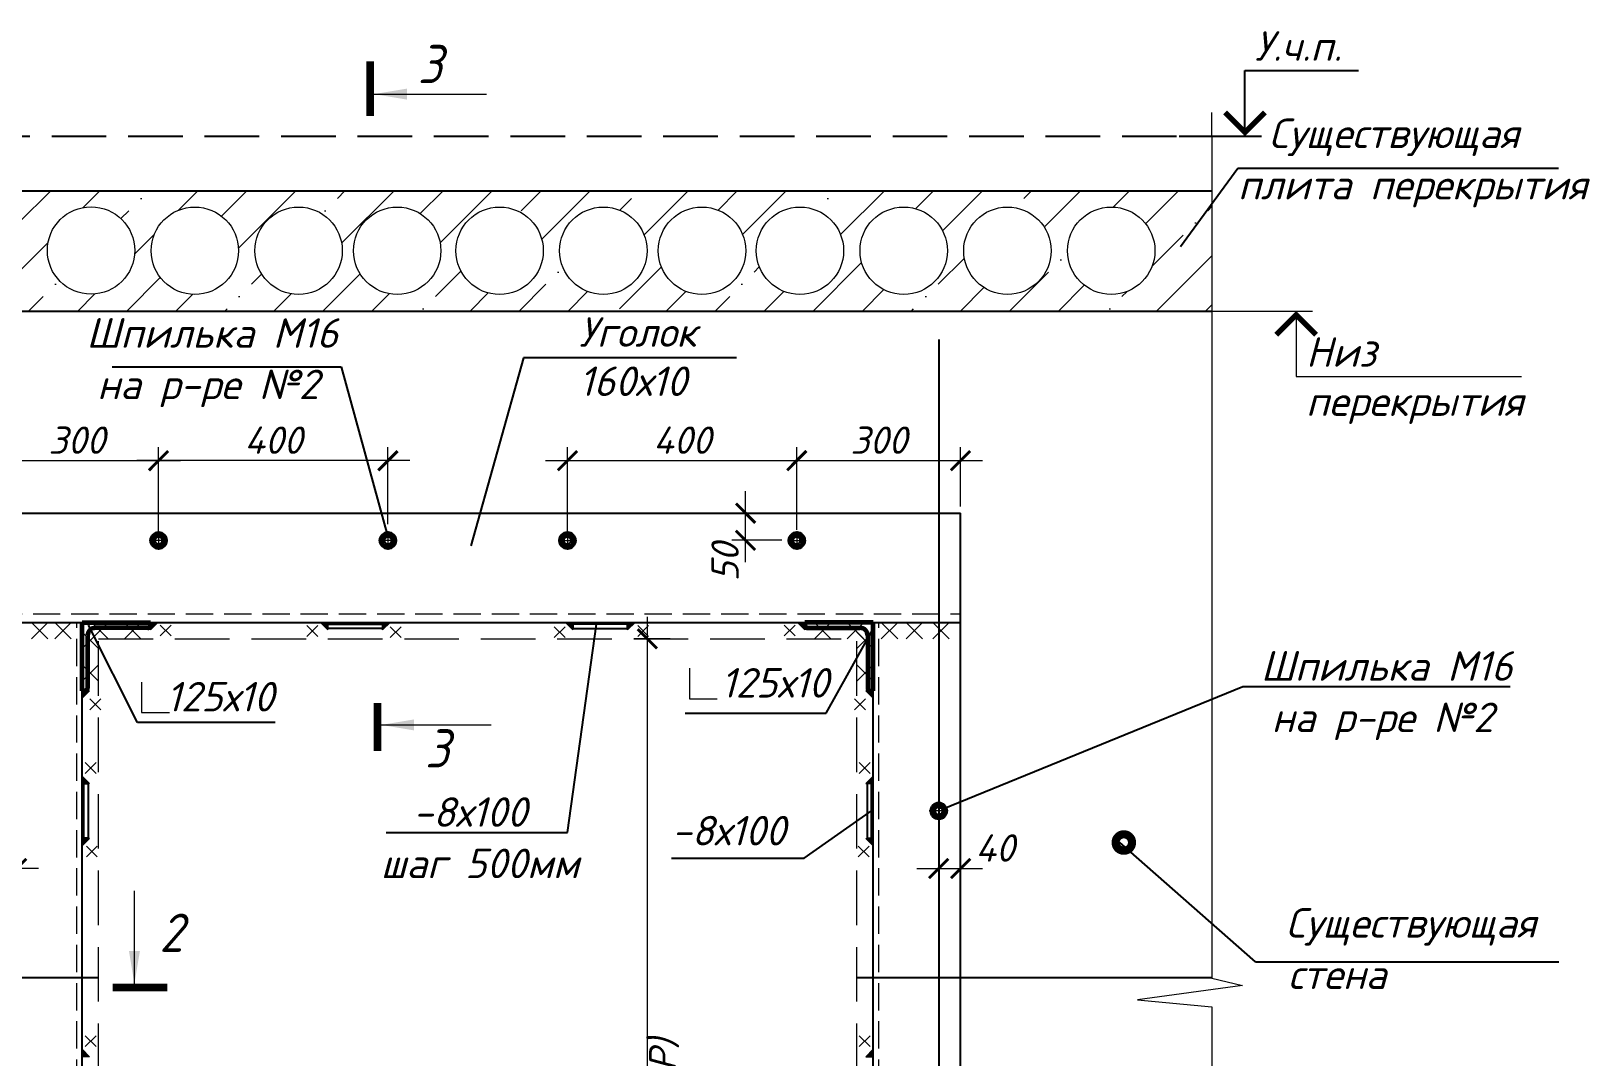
# Model space of a CAD drawing. Header units: millimetres. Extents: x 749182 to 2267578, y 70462 to 311449.
# Drawn here: x 2153669 to 2156523, y 166055 to 167932 of the extents above; entities that cross this region are included whole.
import ezdxf
from ezdxf.enums import TextEntityAlignment as Align

# ---------------------------------------------------------------- set-up
doc = ezdxf.new("R2010")
doc.units = ezdxf.units.MM
for name, pattern in [('GOST2.303 4', [7, 5, -2, 0]), ('ГОСТ 2.303 4', [7, 5, -2, 0]), ('осеваяX2', [4, 2.5, -0.5, 0.5, -0.5])]:
    doc.linetypes.add(name, pattern=pattern)
doc.layers.get('Defpoints').update_dxf_attribs({"color": 255})
for name, color, linetype, lineweight in [('1Стены', 252, 'Continuous', 25), ('монолит', 176, 'Continuous', 50), ('Оси', 165, 'осеваяX2', 13), ('Размер', 7, 'Continuous', 13), ('сварка', 156, 'Continuous', 9), ('штрих', 8, 'Continuous', 5), ('штриховка кирпич', 42, 'Continuous', 5)]:
    doc.layers.add(name, color=color, linetype=linetype, lineweight=lineweight)
doc.layers.add('CS_UNPLOTTED', color=254, linetype='Continuous', plot=False)
doc.layers.add('металл', color=124, linetype='Continuous')
doc.layers.add('Текст', color=7, linetype='Continuous')
doc.styles.add('GOST 2.304_new', font='isocpeur.ttf', dxfattribs={"width": 0.9, "oblique": 15})
doc.styles.add('М2', font='isocpeui.ttf')
doc.dimstyles.new('SPDS', dxfattribs={"dimscale": 25, "dimtxt": 2.5, "dimasz": 1.77, "dimexe": 1.25, "dimexo": 0.625, "dimtad": 1, "dimdec": 0, "dimrnd": 0.001, "dimtxsty": 'GOST 2.304_new', "dimblk": 'ARCHTICK', "dimcen": 2.5, "dimdle": 2, "dimclrt": 256, "dimazin": 2, "dimtfac": 0.75, "dimtdec": 0, "dimtmove": 1, "dimatfit": 3, "dimfxl": 0, "dimtolj": 1, "dimlwd": 9, "dimlwe": 9, "dimarcsym": 0})
doc.dimstyles.new('SPDS 1_20', dxfattribs={"dimscale": 20, "dimtxt": 2.5, "dimasz": 1.77, "dimexe": 1.25, "dimexo": 0.625, "dimtad": 1, "dimdec": 0, "dimrnd": 0.001, "dimtxsty": 'М2', "dimblk": 'ARCHTICK', "dimcen": 2.5, "dimdle": 2, "dimclrt": 256, "dimadec": 0, "dimazin": 2, "dimtfac": 0.75, "dimtdec": 0, "dimtmove": 1, "dimatfit": 3, "dimfxl": 0, "dimtolj": 1, "dimlwd": 9, "dimlwe": 9, "dimarcsym": 0})

# ---------------------------------------------------------------- blocks, each defined once
blk = doc.blocks.new('_ArchTick')
at = {"color": 0, "linetype": 'ByBlock', "const_width": 0.15}
blk.add_lwpolyline([(-0.5, -0.5), (0.5, 0.5)], dxfattribs=at)
blk = doc.blocks.new('*D1055')
at = {"layer": 'Defpoints', "color": 0, "lineweight": 20, "ltscale": 20, "transparency": 16777216}
for p in [(2155331, 166488.1), (2155371, 166490.3), (2155371, 166399.8)]:
    blk.add_point(p, dxfattribs=at)
at = {"layer": 'Размер', "color": 0, "lineweight": 9, "ltscale": 20, "transparency": 16777216}
for p, q in [((2155331, 166475.6), (2155331, 166374.8)), ((2155371, 166477.8), (2155371, 166374.8)), ((2155291, 166399.8), (2155411, 166399.8))]:
    blk.add_line(p, q, dxfattribs=at)
at = {"layer": 'Размер', "color": 0, "lineweight": 9, "ltscale": 20, "transparency": 16777216, "xscale": 35.4, "yscale": 35.4, "zscale": 35.4, "rotation": 180}
blk.add_blockref('_ArchTick', (2155331, 166399.8), dxfattribs=at)
at = {"layer": 'Размер', "color": 0, "lineweight": 9, "ltscale": 20, "transparency": 16777216, "xscale": 35.4, "yscale": 35.4, "zscale": 35.4}
blk.add_blockref('_ArchTick', (2155371, 166399.8), dxfattribs=at)
at = {"layer": 'Размер', "ltscale": 20, "transparency": 16777216, "insert": (2155433.9, 166437.3), "char_height": 50, "attachment_point": 5, "style": 'М2'}
blk.add_mtext('\\A1;40', dxfattribs=at)
blk = doc.blocks.new('свар')
at = {"layer": 'сварка', "color": 0, "linetype": 'Continuous', "ltscale": 10}
for p, q in [((10, 10), (-10, -10)), ((-10, 10), (10, -10))]:
    blk.add_line(p, q, dxfattribs=at)
blk = doc.blocks.new('*D1060')
at = {"layer": 'Defpoints', "color": 0, "lineweight": 20, "ltscale": 20, "transparency": 16777216}
for p in [(2153602.4, 166490.3), (2153642.4, 166488.1), (2153602.4, 166399.8)]:
    blk.add_point(p, dxfattribs=at)
at = {"layer": 'Размер', "color": 0, "lineweight": 9, "ltscale": 20, "transparency": 16777216}
for p, q in [((2153602.4, 166477.8), (2153602.4, 166374.8)), ((2153642.4, 166475.6), (2153642.4, 166374.8)), ((2153682.4, 166399.8), (2153562.4, 166399.8))]:
    blk.add_line(p, q, dxfattribs=at)
at = {"layer": 'Размер', "color": 0, "lineweight": 9, "ltscale": 20, "transparency": 16777216, "xscale": 35.4, "yscale": 35.4, "zscale": 35.4, "rotation": 180}
blk.add_blockref('_ArchTick', (2153602.4, 166399.8), dxfattribs=at)
at = {"layer": 'Размер', "color": 0, "lineweight": 9, "ltscale": 20, "transparency": 16777216, "xscale": 35.4, "yscale": 35.4, "zscale": 35.4}
blk.add_blockref('_ArchTick', (2153642.4, 166399.8), dxfattribs=at)
at = {"layer": 'Размер', "ltscale": 20, "transparency": 16777216, "insert": (2153539.5, 166437.3), "char_height": 50, "attachment_point": 5, "style": 'М2'}
blk.add_mtext('\\A1;40', dxfattribs=at)
blk = doc.blocks.new('м16')
at = {"layer": 'металл', "lineweight": 30, "ltscale": 20}
for p, q in [((-11, 6.4), (0, 12.7)), ((-11, -6.4), (-11, 6.4)), ((0, 12.7), (11, 6.4)), ((11, 6.4), (11, -6.4)), ((0, -12.7), (-11, -6.4)), ((11, -6.4), (0, -12.7))]:
    blk.add_line(p, q, dxfattribs=at)
blk.add_circle((0, 0), 15, dxfattribs=at)
for radius, start, end in [(10.4, 0, 180), (10.4, 180, 0), (6.92, 0, 180), (6.92, 180, 0)]:
    blk.add_arc((0, 0), radius, start, end, dxfattribs=at)
at = {"layer": 'металл', "linetype": 'Continuous', "lineweight": 25, "ltscale": 20}
blk.add_arc((0, 0), 8, 255, 165, dxfattribs=at)
at = {"layer": 'Оси', "ltscale": 20}
for p, q in [((17, 0), (-17.3, 0)), ((0, 17.3), (0, -17.3))]:
    blk.add_line(p, q, dxfattribs=at)
blk = doc.blocks.new('*D1064')
at = {"color": 0, "lineweight": 9, "ltscale": 20, "transparency": 16777216}
for p, q in [((2153562.4, 167146.2), (2153942.4, 167146.2)), ((2153602.4, 167062.6), (2153602.4, 167171.2)), ((2153902.4, 167012.6), (2153902.4, 167171.2))]:
    blk.add_line(p, q, dxfattribs=at)
at = {"layer": 'Defpoints', "color": 0, "lineweight": 20, "ltscale": 20, "transparency": 16777216}
for p in [(2153902.4, 167146.2), (2153602.4, 167050.1), (2153902.4, 167000.1)]:
    blk.add_point(p, dxfattribs=at)
at = {"color": 0, "lineweight": 9, "ltscale": 20, "transparency": 16777216, "xscale": 35.4, "yscale": 35.4, "zscale": 35.4, "rotation": 180}
blk.add_blockref('_ArchTick', (2153602.4, 167146.2), dxfattribs=at)
at = {"color": 0, "lineweight": 9, "ltscale": 20, "transparency": 16777216, "xscale": 35.4, "yscale": 35.4, "zscale": 35.4}
blk.add_blockref('_ArchTick', (2153902.4, 167146.2), dxfattribs=at)
at = {"ltscale": 20, "transparency": 16777216, "insert": (2153752.4, 167183.7), "char_height": 50, "attachment_point": 5, "style": 'М2'}
blk.add_mtext('\\A1;300', dxfattribs=at)
blk = doc.blocks.new('*D1065')
at = {"color": 0, "lineweight": 9, "ltscale": 20, "transparency": 16777216}
for p, q in [((2154362.4, 167146.2), (2153862.4, 167146.2)), ((2153902.4, 167040.6), (2153902.4, 167171.2)), ((2154322.4, 167029.9), (2154322.4, 167171.2))]:
    blk.add_line(p, q, dxfattribs=at)
at = {"layer": 'Defpoints', "color": 0, "lineweight": 20, "ltscale": 20, "transparency": 16777216}
for p in [(2153902.4, 167146.2), (2153902.4, 167028.1), (2154322.4, 167017.4)]:
    blk.add_point(p, dxfattribs=at)
at = {"color": 0, "lineweight": 9, "ltscale": 20, "transparency": 16777216, "xscale": 35.4, "yscale": 35.4, "zscale": 35.4, "rotation": 180}
blk.add_blockref('_ArchTick', (2153902.4, 167146.2), dxfattribs=at)
at = {"color": 0, "lineweight": 9, "ltscale": 20, "transparency": 16777216, "xscale": 35.4, "yscale": 35.4, "zscale": 35.4}
blk.add_blockref('_ArchTick', (2154322.4, 167146.2), dxfattribs=at)
at = {"ltscale": 20, "transparency": 16777216, "insert": (2154112.4, 167183.7), "char_height": 50, "attachment_point": 5, "style": 'М2'}
blk.add_mtext('\\A1;400', dxfattribs=at)
blk = doc.blocks.new('*D1067')
at = {"color": 0, "lineweight": 9, "ltscale": 20, "transparency": 16777216}
for p, q in [((2154611, 167146.2), (2155110.9, 167146.2)), ((2154651, 167012.6), (2154651, 167171.2)), ((2155070.9, 167019.5), (2155070.9, 167171.2))]:
    blk.add_line(p, q, dxfattribs=at)
at = {"layer": 'Defpoints', "color": 0, "lineweight": 20, "ltscale": 20, "transparency": 16777216}
for p in [(2155070.9, 167146.2), (2155070.9, 167007), (2154651, 167000.1)]:
    blk.add_point(p, dxfattribs=at)
at = {"color": 0, "lineweight": 9, "ltscale": 20, "transparency": 16777216, "xscale": 35.4, "yscale": 35.4, "zscale": 35.4, "rotation": 180}
blk.add_blockref('_ArchTick', (2154651, 167146.2), dxfattribs=at)
at = {"color": 0, "lineweight": 9, "ltscale": 20, "transparency": 16777216, "xscale": 35.4, "yscale": 35.4, "zscale": 35.4}
blk.add_blockref('_ArchTick', (2155070.9, 167146.2), dxfattribs=at)
at = {"ltscale": 20, "transparency": 16777216, "insert": (2154861, 167183.7), "char_height": 50, "attachment_point": 5, "style": 'М2'}
blk.add_mtext('\\A1;400', dxfattribs=at)
blk = doc.blocks.new('*D1068')
at = {"color": 0, "lineweight": 9, "ltscale": 20, "transparency": 16777216}
for p, q in [((2155030.9, 167146.2), (2155411, 167146.2)), ((2155070.9, 167019.5), (2155070.9, 167171.2)), ((2155371, 167062.6), (2155371, 167171.2))]:
    blk.add_line(p, q, dxfattribs=at)
at = {"layer": 'Defpoints', "color": 0, "lineweight": 20, "ltscale": 20, "transparency": 16777216}
for p in [(2155371, 167146.2), (2155371, 167050.1), (2155070.9, 167007)]:
    blk.add_point(p, dxfattribs=at)
at = {"color": 0, "lineweight": 9, "ltscale": 20, "transparency": 16777216, "xscale": 35.4, "yscale": 35.4, "zscale": 35.4, "rotation": 180}
blk.add_blockref('_ArchTick', (2155070.9, 167146.2), dxfattribs=at)
at = {"color": 0, "lineweight": 9, "ltscale": 20, "transparency": 16777216, "xscale": 35.4, "yscale": 35.4, "zscale": 35.4}
blk.add_blockref('_ArchTick', (2155371, 167146.2), dxfattribs=at)
at = {"ltscale": 20, "transparency": 16777216, "insert": (2155221, 167183.7), "char_height": 50, "attachment_point": 5, "style": 'М2'}
blk.add_mtext('\\A1;300', dxfattribs=at)
blk = doc.blocks.new('*D1070')
at = {"layer": 'Defpoints', "color": 0, "lineweight": 20, "ltscale": 20, "transparency": 16777216}
for p in [(2154797.5, 166820.1), (2154851.4, 166820.1), (2154851.4, 164520.1)]:
    blk.add_point(p, dxfattribs=at)
at = {"layer": 'Размер', "color": 0, "lineweight": 9, "ltscale": 20, "transparency": 16777216}
for p, q in [((2154797.5, 164480.1), (2154797.5, 166860.1)), ((2154838.9, 166820.1), (2154772.5, 166820.1)), ((2154838.9, 164520.1), (2154772.5, 164520.1))]:
    blk.add_line(p, q, dxfattribs=at)
at = {"layer": 'Размер', "color": 0, "lineweight": 9, "ltscale": 20, "transparency": 16777216, "xscale": 35.4, "yscale": 35.4, "zscale": 35.4}
for p, rotation in [((2154797.5, 166820.1), 90), ((2154797.5, 164520.1), 270)]:
    blk.add_blockref('_ArchTick', p, dxfattribs=dict(at, rotation=rotation))
at = {"layer": 'Размер', "ltscale": 20, "transparency": 16777216, "insert": (2154790.7, 165823.7), "char_height": 50, "width": 670.583, "attachment_point": 5, "rotation": 90, "style": 'М2'}
blk.add_mtext('\\A1;2200 \\P(уточнять по АР)', dxfattribs=at)
blk = doc.blocks.new('*D1153')
at = {"layer": 'Defpoints', "color": 0, "lineweight": 20, "ltscale": 100, "transparency": 16777216}
for p in [(2154977.2, 167050.1), (2155056.2, 167050.1), (2155056.2, 167000.4)]:
    blk.add_point(p, dxfattribs=at)
at = {"layer": 'Размер', "color": 0, "lineweight": 9, "ltscale": 100, "transparency": 16777216}
for p, q in [((2154977.2, 166960.4), (2154977.2, 167090.1)), ((2155043.7, 167050.1), (2154952.2, 167050.1)), ((2155043.7, 167000.4), (2154952.2, 167000.4))]:
    blk.add_line(p, q, dxfattribs=at)
at = {"layer": 'Размер', "color": 0, "lineweight": 9, "ltscale": 100, "transparency": 16777216, "xscale": 35.4, "yscale": 35.4, "zscale": 35.4}
for p, rotation in [((2154977.2, 167050.1), 90), ((2154977.2, 167000.4), 270)]:
    blk.add_blockref('_ArchTick', p, dxfattribs=dict(at, rotation=rotation))
at = {"layer": 'Размер', "ltscale": 100, "transparency": 16777216, "insert": (2154939.7, 166960.4), "char_height": 50, "attachment_point": 5, "rotation": 90, "style": 'М2'}
blk.add_mtext('\\A1;50', dxfattribs=at)

msp = doc.modelspace()

# ---------------------------------------------------------------- hatches: boundary and pattern name
at = {"layer": 'сварка', "linetype": 'Continuous', "ltscale": 5}
for points in [[(2153887.3931, 166850.0756), (2153887.3931, 166836.4322), (2153901.0366, 166850.0756)], [(2154212.2953, 166850.0756), (2154198.6519, 166850.0756), (2154212.2953, 166836.4322)], [(2154312.4909, 166850.0756), (2154326.1344, 166850.0756), (2154312.4909, 166836.4322)], [(2154660.9325, 166850.0756), (2154647.2891, 166850.0756), (2154660.9325, 166836.4322)], [(2154761.1281, 166850.0756), (2154774.7715, 166850.0756), (2154761.1281, 166836.4322)], [(2155086.0303, 166850.0756), (2155086.0303, 166836.4322), (2155072.3869, 166850.0756)], [(2153762.3931, 166725.0756), (2153776.0366, 166725.0756), (2153762.3931, 166711.4322)], [(2155211.0303, 166725.0756), (2155197.3869, 166725.0756), (2155211.0303, 166711.4322)], [(2153762.3931, 166555.1734), (2153762.3931, 166568.8168), (2153776.0366, 166555.1734)], [(2155211.0303, 166555.1734), (2155211.0303, 166568.8168), (2155197.3869, 166555.1734)], [(2153762.3931, 166454.9778), (2153762.3931, 166441.3343), (2153776.0366, 166454.9778)], [(2155211.0303, 166454.9778), (2155211.0303, 166441.3343), (2155197.3869, 166454.9778)], [(2153762.3931, 166055.1734), (2153762.3931, 166068.8168), (2153776.0366, 166055.1734)], [(2155211.0303, 166055.1734), (2155211.0303, 166068.8168), (2155197.3869, 166055.1734)]]:
    msp.add_hatch(color=0, dxfattribs=at).paths.add_polyline_path(points, flags=0)
at = {"layer": 'штрих', "lineweight": 13, "ltscale": 100}
h = msp.add_hatch(dxfattribs=at)
h.set_pattern_fill('ANSI35', color=256, scale=20)
h.set_pattern_definition([(45, (-40577937.46, -1293708.56), (-89.8025612, 89.8025612), []), (45, (-40577847.66, -1293708.56), (-89.8025612, 89.8025612), [158.75, -31.75, 0, -31.75])])
h.paths.add_polyline_path([(2155831.0837, 167640.0756), (2153142.3397, 167640.0756), (2153142.3397, 167588.0665, -2.347394482), (2153142.3397, 167472.6846), (2153142.3397, 167420.0756), (2155831.0837, 167420.0756)])
h.paths.add_polyline_path([(2154446.7982, 167530.3756, -1), (2154606.7982, 167530.3756, -1)], flags=16)
h.paths.add_polyline_path([(2154636.7982, 167530.3756, -1), (2154796.7982, 167530.3756, -1)], flags=16)
h.paths.add_polyline_path([(2154259.3002, 167530.3756, -1), (2154419.3002, 167530.3756, -1)], flags=16)
h.paths.add_polyline_path([(2154817.413, 167530.3756, -1), (2154977.413, 167530.3756, -1)], flags=16)
h.paths.add_polyline_path([(2154078.6854, 167530.3756, -1), (2154238.6854, 167530.3756, -1)], flags=16)
h.paths.add_polyline_path([(2154996.7982, 167530.3756, -1), (2155156.7982, 167530.3756, -1)], flags=16)
h.paths.add_polyline_path([(2153888.6854, 167530.3756, -1), (2154048.6854, 167530.3756, -1)], flags=16)
h.paths.add_polyline_path([(2155186.7982, 167530.3756, -1), (2155346.7982, 167530.3756, -1)], flags=16)
h.paths.add_polyline_path([(2153698.6867, 167530.8392, -1), (2153858.6867, 167530.8392, -1)], flags=16)
h.paths.add_polyline_path([(2155376.7982, 167530.3756, -1), (2155536.7982, 167530.3756, -1)], flags=16)
h.paths.add_polyline_path([(2153497.7591, 167530.8392, -1), (2153657.7591, 167530.8392, -1)], flags=16)
h.paths.add_polyline_path([(2155566.7982, 167530.3756, -1), (2155726.7982, 167530.3756, -1)], flags=16)
h.paths.add_polyline_path([(2153307.7604, 167530.3756, -1), (2153467.7604, 167530.3756, -1)], flags=16)

# ---------------------------------------------------------------- linework, layer by layer
at = {"linetype": 'Continuous', "ltscale": 20}
for p, q in [((2155891.7442, 167740.0756), (2155891.7442, 167860.0756)), ((2155891.7442, 167860.0756), (2156099.3917, 167860.0756)), ((2155770.9623, 167740.0756), (2155921.7442, 167740.0756))]:
    msp.add_line(p, q, dxfattribs=at)
at = {"ltscale": 100}
for p, q in [((2155773.8861, 167538.2832), (2155878.9164, 167681.6072)), ((2155878.9164, 167681.6072), (2156465.8155, 167681.6072)), ((2154236.5643, 167317.689), (2154322.3931, 167006.9936)), ((2154570.2987, 167334.5871), (2154474.4055, 166990.0633)), ((2153863.8154, 166667.0711), (2153774.2083, 166845.0934)), ((2154651.2284, 166465.6427), (2154704.2427, 166847.0665)), ((2155125.0407, 166683.8492), (2155211.0303, 166838.1839)), ((2155887.8244, 166732.0508), (2155337.4365, 166507.687)), ((2156377.4866, 166732.0508), (2155887.8244, 166732.0508)), ((2154116.0052, 166667.0711), (2153863.8154, 166667.0711)), ((2154866.9104, 166683.8492), (2155125.0407, 166683.8492)), ((2155084.3889, 166418.5193), (2155208.0212, 166505.0756)), ((2154319.0903, 166465.6427), (2154651.2284, 166465.6427)), ((2155911.3239, 166228.9798), (2155662.4089, 166447.3187)), ((2154841.7853, 166418.5193), (2155084.3889, 166418.5193)), ((2155911.3239, 166228.9798), (2156466.6498, 166228.9798))]:
    msp.add_line(p, q, dxfattribs=at)
at = {"color": 0, "linetype": 'Continuous', "ltscale": 20, "const_width": 10}
msp.add_lwpolyline([(2155855.2798, 167783.6111), (2155891.7442, 167747.1467), (2155928.2087, 167783.6111)], dxfattribs=at)
at = {"color": 0, "ltscale": 20}
msp.add_lwpolyline([(2154960.6896, 167334.5871), (2154570.2987, 167334.5871)], dxfattribs=at)
at = {"layer": '1Стены', "color": 0, "linetype": 'GOST2.303 4', "ltscale": 20}
msp.add_line((2153146.6377, 167740.0756), (2155831.0837, 167740.0756), dxfattribs=at)
at = {"layer": '1Стены', "color": 0, "linetype": 'ГОСТ 2.303 4', "lineweight": 13, "ltscale": 10}
for p, q in [((2153602.3931, 166866.0756), (2155371.0303, 166866.0756)), ((2153752.3931, 164460.0756), (2153752.3931, 166850.0756)), ((2155221.0303, 164460.0756), (2155221.0303, 166850.0756))]:
    msp.add_line(p, q, dxfattribs=at)
at = {"layer": '1Стены', "color": 0, "linetype": 'ГОСТ 2.303 4', "lineweight": 13, "ltscale": 20}
for p, q in [((2153792.3931, 164476.0756), (2153792.3931, 166820.0756)), ((2153792.3931, 166820.0756), (2155181.0303, 166820.0756)), ((2155181.0303, 164476.0756), (2155181.0303, 166820.0756))]:
    msp.add_line(p, q, dxfattribs=at)
at = {"layer": 'CS_UNPLOTTED', "ltscale": 20}
msp.add_line((2155331.0303, 167368.2146), (2155331.0303, 164543.3392), dxfattribs=at)
at = {"layer": 'CS_UNPLOTTED', "ltscale": 100}
for p, q in [((2153142.3397, 166200.0756), (2153792.3931, 166200.0756)), ((2155181.0303, 166200.0756), (2155831.0837, 166200.0756))]:
    msp.add_line(p, q, dxfattribs=at)
at = {"layer": 'металл', "color": 0, "ltscale": 20}
for p, q in [((2153602.3931, 167050.0756), (2155371.0303, 167050.0756)), ((2155371.0303, 164460.0756), (2155371.0303, 167050.0756)), ((2153602.3931, 166850.0756), (2155371.0303, 166850.0756)), ((2153762.3931, 164460.0756), (2153762.3931, 166850.0756)), ((2155211.0303, 164460.0756), (2155211.0303, 166850.0756))]:
    msp.add_line(p, q, dxfattribs=at)
at = {"layer": 'металл', "color": 0, "linetype": 'Continuous', "lineweight": 60, "ltscale": 20}
for p, q in [((2153762.3931, 166725.0756), (2153762.3931, 166850.0756)), ((2153762.3931, 166850.0756), (2153887.3931, 166850.0756)), ((2153882.7931, 166840.0756), (2153786.3931, 166840.0756)), ((2153887.3931, 166850.0756), (2153887.3931, 166844.6756)), ((2155086.0303, 166850.0756), (2155086.0303, 166844.6756)), ((2155211.0303, 166850.0756), (2155086.0303, 166850.0756)), ((2155090.6303, 166840.0756), (2155187.0303, 166840.0756)), ((2155211.0303, 166725.0756), (2155211.0303, 166850.0756)), ((2153772.3931, 166826.0756), (2153772.3931, 166729.6756)), ((2155201.0303, 166826.0756), (2155201.0303, 166729.6756)), ((2153767.7931, 166725.0756), (2153762.3931, 166725.0756)), ((2155205.6303, 166725.0756), (2155211.0303, 166725.0756))]:
    msp.add_line(p, q, dxfattribs=at)
at = {"layer": 'металл', "color": 0, "ltscale": 20}
for points in [[(2154312.3931, 166847.0665), (2154312.3931, 166839.0665), (2154212.3931, 166839.0665), (2154212.3931, 166847.0665)], [(2154661.0303, 166847.0665), (2154661.0303, 166839.0665), (2154761.0303, 166839.0665), (2154761.0303, 166847.0665)], [(2153765.4022, 166555.0756), (2153773.4022, 166555.0756), (2153773.4022, 166455.0756), (2153765.4022, 166455.0756)], [(2155208.0212, 166555.0756), (2155200.0212, 166555.0756), (2155200.0212, 166455.0756), (2155208.0212, 166455.0756)]]:
    msp.add_lwpolyline(points, close=True, dxfattribs=at)
at = {"layer": 'металл', "color": 0, "linetype": 'Continuous', "lineweight": 60, "ltscale": 20}
for centre, radius, start, end in [((2153786.3931, 166826.0756), 14, 90, 180), ((2153882.7931, 166844.6756), 4.6, 270, 0), ((2155090.6303, 166844.6756), 4.6, 180, 270), ((2155187.0303, 166826.0756), 14, 0, 90), ((2153767.7931, 166729.6756), 4.6, 270, 0), ((2155205.6303, 166729.6756), 4.6, 180, 270)]:
    msp.add_arc(centre, radius, start, end, dxfattribs=at)
at = {"layer": 'монолит', "color": 0, "lineweight": 25, "ltscale": 100}
for p, q in [((2153142.3397, 167640.0756), (2155831.0837, 167640.0756)), ((2153142.3397, 167420.0756), (2155831.0837, 167420.0756))]:
    msp.add_line(p, q, dxfattribs=at)
at = {"layer": 'Размер', "linetype": 'Continuous', "ltscale": 20}
for p, q in [((2154297.0365, 167817.0533), (2154502.6588, 167817.0533)), ((2155690.4991, 167420.0756), (2156015.5122, 167420.0756)), ((2155985.5122, 167420.0756), (2155985.5122, 167300.0756)), ((2155985.5122, 167300.0756), (2156398.2879, 167300.0756)), ((2154310.2178, 166662.5675), (2154511.4539, 166662.5675)), ((2153858.1037, 166188.6908), (2153858.1037, 166358.6908))]:
    msp.add_line(p, q, dxfattribs=at)
at = {"layer": 'Размер', "color": 0, "linetype": 'Continuous', "ltscale": 20}
for points, const_width in [([(2154290.0365, 167877.0533), (2154290.0365, 167777.0533)], 14), ([(2156021.9767, 167376.5401), (2155985.5122, 167413.0045), (2155949.0478, 167376.5401)], 10), ([(2154303.2178, 166614.5675), (2154303.2178, 166702.5675)], 14), ([(2153918.1037, 166181.6908), (2153818.1037, 166181.6908)], 14)]:
    msp.add_lwpolyline(points, dxfattribs=dict(at, const_width=const_width))
at = {"layer": 'Размер', "color": 0, "ltscale": 20}
for points in [[(2154874.2856, 166766.4168), (2154874.2856, 166710.4339), (2154925.1442, 166710.4339)], [(2153871.3022, 166741.0377), (2153871.3022, 166685.0548), (2153922.1608, 166685.0548)]]:
    msp.add_lwpolyline(points, dxfattribs=at)
at = {"layer": 'Размер', "linetype": 'Continuous', "ltscale": 20}
for points in [[(2154297.0365, 167817.0533), (2154357.1265, 167827.1089), (2154357.1265, 167806.9977)], [(2154310.2178, 166662.5675), (2154370.3079, 166672.6231), (2154370.3079, 166652.5119)], [(2153858.1037, 166188.6908), (2153848.0481, 166248.7808), (2153868.1593, 166248.7808)]]:
    msp.add_solid(points, dxfattribs=at)
at = {"layer": 'сварка', "color": 0, "linetype": 'Continuous', "ltscale": 15}
for p, q in [((2153699.3549, 166850.0756), (2153669.3549, 166820.0756)), ((2153669.3549, 166850.0756), (2153699.3549, 166820.0756)), ((2153742.0822, 166850.0756), (2153712.0822, 166820.0756)), ((2153712.0822, 166850.0756), (2153742.0822, 166820.0756)), ((2153887.3931, 166850.0756), (2153762.3931, 166850.0756)), ((2153762.3931, 166725.0756), (2153762.3931, 166850.0756)), ((2153762.3931, 166802.5756), (2153792.3931, 166832.5756)), ((2153762.3931, 166832.5756), (2153792.3931, 166802.5756)), ((2153809.8931, 166850.0756), (2153779.8931, 166820.0756)), ((2153779.8931, 166850.0756), (2153809.8931, 166820.0756)), ((2153869.8931, 166850.0756), (2153839.8931, 166820.0756)), ((2153839.8931, 166850.0756), (2153869.8931, 166820.0756)), ((2155086.0303, 166850.0756), (2155211.0303, 166850.0756)), ((2155103.5303, 166850.0756), (2155133.5303, 166820.0756)), ((2155133.5303, 166850.0756), (2155103.5303, 166820.0756)), ((2155163.5303, 166850.0756), (2155193.5303, 166820.0756)), ((2155193.5303, 166850.0756), (2155163.5303, 166820.0756)), ((2155211.0303, 166802.5756), (2155181.0303, 166832.5756)), ((2155211.0303, 166832.5756), (2155181.0303, 166802.5756)), ((2155211.0303, 166725.0756), (2155211.0303, 166850.0756)), ((2155255.7952, 166850.0756), (2155225.7952, 166820.0756)), ((2155225.7952, 166850.0756), (2155255.7952, 166820.0756)), ((2155301.2881, 166850.0756), (2155271.2881, 166820.0756)), ((2155271.2881, 166850.0756), (2155301.2881, 166820.0756)), ((2155350.0642, 166850.0756), (2155320.0642, 166820.0756)), ((2155320.0642, 166850.0756), (2155350.0642, 166820.0756)), ((2153762.3931, 166742.5756), (2153792.3931, 166772.5756)), ((2153762.3931, 166772.5756), (2153792.3931, 166742.5756)), ((2155211.0303, 166742.5756), (2155181.0303, 166772.5756)), ((2155211.0303, 166772.5756), (2155181.0303, 166742.5756))]:
    msp.add_line(p, q, dxfattribs=at)
at = {"layer": 'сварка', "color": 0, "linetype": 'Continuous', "ltscale": 5}
for p, q in [((2153887.3931, 166850.0756), (2153887.3931, 166836.4322)), ((2153887.3931, 166836.4322), (2153901.0366, 166850.0756)), ((2153901.0366, 166850.0756), (2153887.3931, 166850.0756)), ((2154212.2953, 166850.0756), (2154198.6519, 166850.0756)), ((2154198.6519, 166850.0756), (2154212.2953, 166836.4322)), ((2154212.2953, 166836.4322), (2154212.2953, 166850.0756)), ((2154312.4909, 166850.0756), (2154326.1344, 166850.0756)), ((2154326.1344, 166850.0756), (2154312.4909, 166836.4322)), ((2154312.4909, 166836.4322), (2154312.4909, 166850.0756)), ((2154660.9325, 166850.0756), (2154647.2891, 166850.0756)), ((2154647.2891, 166850.0756), (2154660.9325, 166836.4322)), ((2154660.9325, 166836.4322), (2154660.9325, 166850.0756)), ((2154761.1281, 166850.0756), (2154774.7715, 166850.0756)), ((2154774.7715, 166850.0756), (2154761.1281, 166836.4322)), ((2154761.1281, 166836.4322), (2154761.1281, 166850.0756)), ((2155086.0303, 166836.4322), (2155072.3869, 166850.0756)), ((2155072.3869, 166850.0756), (2155086.0303, 166850.0756)), ((2155086.0303, 166850.0756), (2155086.0303, 166836.4322)), ((2153762.3931, 166725.0756), (2153776.0366, 166725.0756)), ((2153776.0366, 166725.0756), (2153762.3931, 166711.4322)), ((2153762.3931, 166711.4322), (2153762.3931, 166725.0756)), ((2155211.0303, 166725.0756), (2155197.3869, 166725.0756)), ((2155197.3869, 166725.0756), (2155211.0303, 166711.4322)), ((2155211.0303, 166711.4322), (2155211.0303, 166725.0756)), ((2153762.3931, 166555.1734), (2153762.3931, 166568.8168)), ((2153762.3931, 166568.8168), (2153776.0366, 166555.1734)), ((2153776.0366, 166555.1734), (2153762.3931, 166555.1734)), ((2155211.0303, 166568.8168), (2155197.3869, 166555.1734)), ((2155197.3869, 166555.1734), (2155211.0303, 166555.1734)), ((2155211.0303, 166555.1734), (2155211.0303, 166568.8168)), ((2153762.3931, 166454.9778), (2153762.3931, 166441.3343)), ((2153762.3931, 166441.3343), (2153776.0366, 166454.9778)), ((2153776.0366, 166454.9778), (2153762.3931, 166454.9778)), ((2155211.0303, 166441.3343), (2155197.3869, 166454.9778)), ((2155197.3869, 166454.9778), (2155211.0303, 166454.9778)), ((2155211.0303, 166454.9778), (2155211.0303, 166441.3343)), ((2153762.3931, 166055.1734), (2153762.3931, 166068.8168)), ((2153762.3931, 166068.8168), (2153776.0366, 166055.1734)), ((2155211.0303, 166068.8168), (2155197.3869, 166055.1734)), ((2155211.0303, 166055.1734), (2155211.0303, 166068.8168)), ((2153776.0366, 166055.1734), (2153762.3931, 166055.1734)), ((2155197.3869, 166055.1734), (2155211.0303, 166055.1734))]:
    msp.add_line(p, q, dxfattribs=at)
at = {"layer": 'Текст', "color": 0, "ltscale": 20}
msp.add_line((2153817.4742, 167317.689), (2154236.5643, 167317.689), dxfattribs=at)
at = {"layer": 'Текст', "ltscale": 20, "const_width": 30}
msp.add_lwpolyline([(2155677.4089, 166447.3187, 1), (2155662.4089, 166447.3187, 1)], format="xyb", close=True, dxfattribs=at)
at = {"layer": 'штрих', "ltscale": 100}
for centre in [(2153778.6867, 167530.8392), (2153968.6854, 167530.3756), (2154158.6854, 167530.3756), (2154339.3002, 167530.3756), (2154526.7982, 167530.3756), (2154716.7982, 167530.3756), (2154897.413, 167530.3756), (2155076.7982, 167530.3756), (2155266.7982, 167530.3756), (2155456.7982, 167530.3756), (2155646.7982, 167530.3756)]:
    msp.add_circle(centre, 80, dxfattribs=at)
at = {"layer": 'штриховка кирпич', "color": 0, "linetype": 'Continuous', "ltscale": 15}
msp.add_line((2155831.0837, 167738.3237), (2155831.0837, 167783.3237), dxfattribs=at)
msp.add_lwpolyline([(2155831.0837, 167738.3237), (2155831.0837, 166198.8507), (2155887.3337, 166185.7257), (2155694.8337, 166159.4757), (2155831.0837, 166146.3507), (2155831.0837, 164192.0115)], dxfattribs=at)

# ---------------------------------------------------------------- block references
at = {"layer": 'Размер'}
for p in [(2153902.3931, 167000.0756), (2154322.3931, 167000.0756)]:
    msp.add_blockref('м16', p, dxfattribs=at)
at = {"layer": 'Размер', "xscale": -1}
for p in [(2154651.0303, 167000.0756), (2155071.0303, 167000.0756)]:
    msp.add_blockref('м16', p, dxfattribs=at)
at = {"layer": 'Размер', "color": 0}
for p in [(2153915.4395, 166835.3465), (2154183.6627, 166834.3202), (2154336.5368, 166832.3166), (2153786.6929, 166700.1259)]:
    msp.add_blockref('свар', p, dxfattribs=at)
at = {"layer": 'Размер', "color": 0, "xscale": -1}
for p in [(2154636.8866, 166832.3166), (2154789.7607, 166834.3202), (2155057.9839, 166835.3465), (2155186.7305, 166700.1259)]:
    msp.add_blockref('свар', p, dxfattribs=at)
at = {"layer": 'Размер', "color": 0, "xscale": -1, "rotation": 89.99999999762781}
for p in [(2153778.1485, 166583.806), (2153780.1521, 166430.9319), (2153778.1485, 166083.806)]:
    msp.add_blockref('свар', p, dxfattribs=at)
at = {"layer": 'Размер', "color": 0, "rotation": 270.0000000023722}
for p in [(2155195.2749, 166583.806), (2155193.2713, 166430.9319), (2155195.2749, 166083.806)]:
    msp.add_blockref('свар', p, dxfattribs=at)
at = {"layer": 'Размер', "rotation": 270.0000000001111}
msp.add_blockref('м16', (2155331.0303, 166505.0756), dxfattribs=at)

# ---------------------------------------------------------------- texts
at = {"color": 0, "ltscale": 20, "insert": (2154627.4625, 167408.5871), "char_height": 54, "width": 303.249292, "attachment_point": 1, "style": 'М2'}
msp.add_mtext('\\pi44.76002;Уголок \\P\\pi44.61115;160х10', dxfattribs=at)
at = {"layer": 'Размер', "linetype": 'Continuous', "ltscale": 20, "style": 'GOST 2.304_new', "oblique": 15, "width": 0.9}
for s, p in [('3', (2154377.0365, 167837.0533)), ('3', (2154390.2178, 166584.5675)), ('2', (2153903.8551, 166247.2007))]:
    msp.add_text(s, height=70, dxfattribs=at).set_placement(p)
at = {"layer": 'Текст', "ltscale": 20, "style": 'М2'}
for s, p in [('У.ч.п.', (2155909.7442, 167878.0756)), ('Существующая', (2155935.4139, 167718.293)), ('плита перекрытия', (2155878.9164, 167624.293)), ('Шпилька М16', (2153770.0807, 167352.7755)), ('Низ', (2156003.5122, 167318.0756)), ('на р-ре №2', (2153789.9146, 167258.7755)), ('Шпилька М16', (2155920.7992, 166743.3918)), ('125х10', (2154932.053, 166712.5862)), ('125х10', (2153916.1993, 166687.2071)), ('на р-ре №2', (2155940.633, 166649.3918)), ('-8х100', (2154368.2808, 166476.0812)), ('-8х100', (2154841.7853, 166442.0481)), ('шаг 500мм', (2154309.0937, 166382.0812)), ('Существующая', (2155966.4213, 166273.2598)), ('стена', (2155970.878, 166179.2598))]:
    msp.add_text(s, height=54, dxfattribs=at).set_placement(p)
msp.add_text('перекрытия', height=54, dxfattribs=at).set_placement((2156003.5122, 167282.0756), align=Align.TOP_LEFT)

# ---------------------------------------------------------------- dimensions: what is measured, and where the dimension line sits
at = {"ltscale": 20}
for base, p1, p2, picture, middle in [((2153902.3931, 167146.1929), (2153602.3931, 167050.0756), (2153902.3931, 167000.0756), '*D1064', (2153752.3931, 167183.6929)), ((2155371.0303, 167146.1929), (2155070.9163, 167006.9926), (2155371.0303, 167050.0756), '*D1068', (2155220.9733, 167183.6929))]:
    dim = msp.add_linear_dim(base=base, p1=p1, p2=p2, dimstyle='SPDS', override={"dimscale": 20, "dimtxsty": 'М2', "dimfxl": 1.25, "dimtfill": 0, "dimarcsym": 1}, dxfattribs=at)
    dim.commit()
    dim.dimension.update_dxf_attribs({"geometry": picture, "text_midpoint": middle})
for base, p1, p2, picture, middle in [((2153902.3931, 167146.1929), (2154322.3931, 167017.3613), (2153902.3931, 167028.0595), '*D1065', (2154112.3931, 167183.6929)), ((2155070.9163, 167146.1929), (2154651.0303, 167000.0756), (2155070.9163, 167006.9926), '*D1067', (2154860.9733, 167183.6929))]:
    dim = msp.add_linear_dim(base=base, p1=p1, p2=p2, text='400', dimstyle='SPDS', override={"dimscale": 20, "dimtxsty": 'М2', "dimfxl": 1.25, "dimtfill": 0, "dimarcsym": 1}, dxfattribs=at)
    dim.commit()
    dim.dimension.update_dxf_attribs({"geometry": picture, "text_midpoint": middle})
at = {"layer": 'Размер', "ltscale": 100}
dim = msp.add_linear_dim(base=(2154977.1527, 167050.0756), p1=(2155056.2135, 167000.4298), p2=(2155056.2194, 167050.0756), angle=90, dimstyle='SPDS 1_20', override={"dimtxsty": 'М2'}, dxfattribs=at)
dim.commit()
dim.dimension.update_dxf_attribs({"geometry": '*D1153', "text_midpoint": (2154977.1527, 166960.4298), "dimtype": 160})
at = {"layer": 'Размер', "ltscale": 20}
dim = msp.add_linear_dim(base=(2154797.4626, 166820.0756), p1=(2154851.3693, 164520.0756), p2=(2154851.3693, 166820.0756), angle=90, text='2200 \\P(уточнять по АР)', dimstyle='SPDS 1_20', override={"dimtxsty": 'М2'}, dxfattribs=at)
dim.commit()
dim.dimension.update_dxf_attribs({"geometry": '*D1070', "text_midpoint": (2154879.8462, 165823.7097), "dimtype": 160})
dim = msp.add_linear_dim(base=(2153602.3931, 166399.8049), p1=(2153642.3931, 166488.0756), p2=(2153602.3931, 166490.2929), angle=180, dimstyle='SPDS', override={"dimscale": 20, "dimtxsty": 'М2', "dimfxl": 1.25, "dimtfill": 0, "dimarcsym": 1}, dxfattribs=at)
dim.commit()
dim.dimension.update_dxf_attribs({"geometry": '*D1060', "text_midpoint": (2153539.4921, 166399.8049), "dimtype": 160})
dim = msp.add_linear_dim(base=(2155371.0303, 166399.8049), p1=(2155331.0303, 166488.0756), p2=(2155371.0303, 166490.2929), dimstyle='SPDS', override={"dimscale": 20, "dimtxsty": 'М2', "dimfxl": 1.25, "dimtfill": 0, "dimarcsym": 1}, dxfattribs=at)
dim.commit()
dim.dimension.update_dxf_attribs({"geometry": '*D1055', "text_midpoint": (2155433.9313, 166399.8049), "dimtype": 160})

doc.saveas('drawing.dxf')
